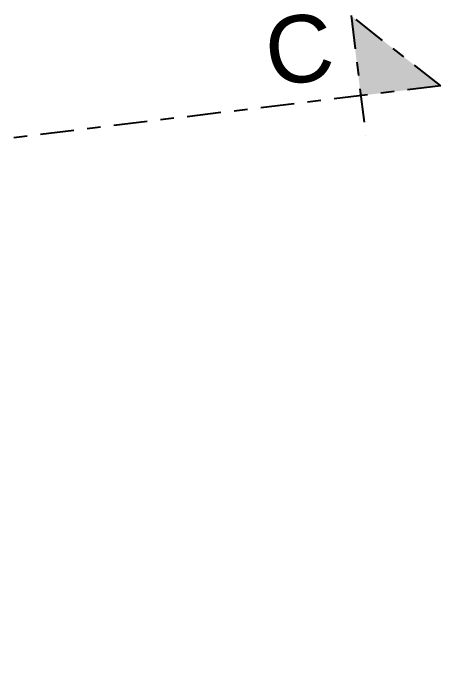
# Model space of a CAD drawing. Header units: millimetres. Extents: x 400408 to 401352, y 4543980 to 4544157.
# Drawn here: x 400486.979 to 400490.161, y 4544053.036 to 4544057.933 of the extents above; entities that cross this region are included whole.
import ezdxf

# ---------------------------------------------------------------- set-up
doc = ezdxf.new("R2010")
doc.units = ezdxf.units.MM
doc.linetypes.add('CENTER', pattern=[2, 1.25, -0.25, 0.25, -0.25])
for name, color, linetype in [('kesit tarama prota', 252, 'Continuous'), ('skesit prota', 7, 'Continuous'), ('tkesit prota', 7, 'Continuous')]:
    doc.layers.add(name, color=color, linetype=linetype)
doc.styles.add('Arial', font='Arial.ttf')

msp = doc.modelspace()

# ---------------------------------------------------------------- hatches: boundary and pattern name
at = {"layer": 'kesit tarama prota'}
h = msp.add_hatch(color=256, dxfattribs=at)
h.dxf.hatch_style = 1
h.paths.add_polyline_path([(400489.4932, 4544057.9143), (400490.1612, 4544057.391), (400489.5655, 4544057.3187)])

# ---------------------------------------------------------------- linework, layer by layer
at = {"layer": 'skesit prota', "linetype": 'CENTER', "ltscale": 0.2}
for p, q in [((400489.4932, 4544057.9143), (400489.6017, 4544057.0208)), ((400490.1612, 4544057.391), (400489.4932, 4544057.9143))]:
    msp.add_line(p, q, dxfattribs=at)
msp.add_lwpolyline([(400490.1612, 4544057.391), (400436.1791, 4544050.8355)], dxfattribs=at)

# ---------------------------------------------------------------- texts
at = {"layer": 'tkesit prota', "style": 'Arial'}
msp.add_text('C', height=0.5, rotation=6.924, dxfattribs=at).set_placement((400488.8864, 4544057.3873))

doc.saveas('drawing.dxf')
